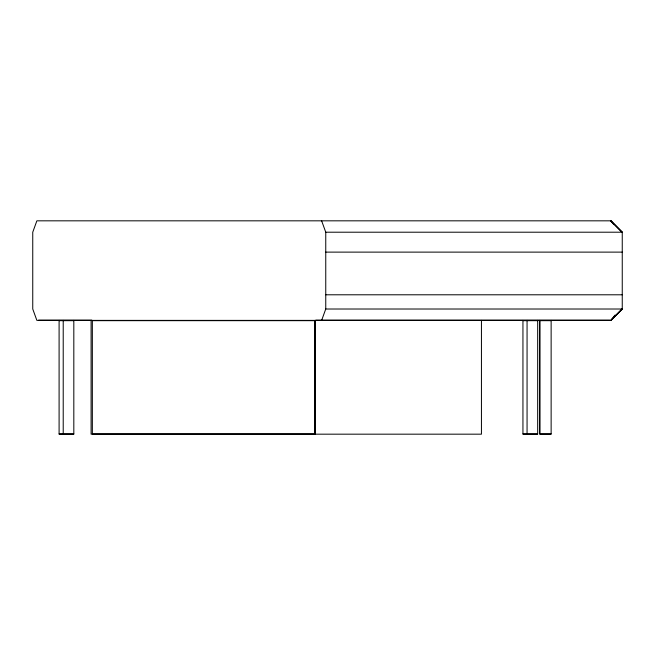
<?xml version="1.0" encoding="UTF-8"?>
<svg xmlns="http://www.w3.org/2000/svg" width="655" height="655" viewBox="0 0 655 655"><rect width="100%" height="100%" fill="white"/><g stroke="black" fill="none" stroke-linecap="round" stroke-linejoin="round"><path stroke-width="0.98" d="M321.638 320.385L325.756 309.013L325.756 232.206L321.638 220.825M622.07 309.013L610.869 320.385L622.25 309.013L622.25 232.206L610.869 220.825L36.868 220.825L32.75 232.206L32.75 309.013L36.868 320.385L610.869 320.385L615.045 315.08M610.869 320.385L622.16 309.013M325.756 232.206L622.25 232.206M325.756 252.118L622.25 252.118M325.756 294.791L622.25 294.791M325.756 309.013L622.25 309.013M38.612 320.148L91.806 320.148M315.825 320.148L609.748 320.148M59.13 320.672L73.786 320.672M315.587 320.672L92.347 320.672L92.347 433.88L315.587 433.88M522.985 320.672L537.632 320.672M551.109 320.672L539.785 320.672L539.785 433.888L551.109 433.888M59.13 433.888L73.786 433.888M522.985 433.888L537.632 433.888M613.85 224.624L610.869 220.825L622.16 232.206M610.869 220.825L622.07 232.206M551.133 320.385L551.133 434.175L539.753 434.175L539.753 320.385M537.673 320.385L537.673 434.175L522.944 434.175L522.944 320.385M527.062 320.385L527.062 434.175M481.441 320.385L481.441 434.175L91.094 434.175L91.094 320.385M315.464 320.385L315.464 434.175M314.998 320.672L314.998 433.88M314.867 320.385L314.867 434.175M73.819 320.385L73.819 434.175L59.097 434.175L59.097 320.385M63.216 320.385L63.216 434.175"/></g></svg>
